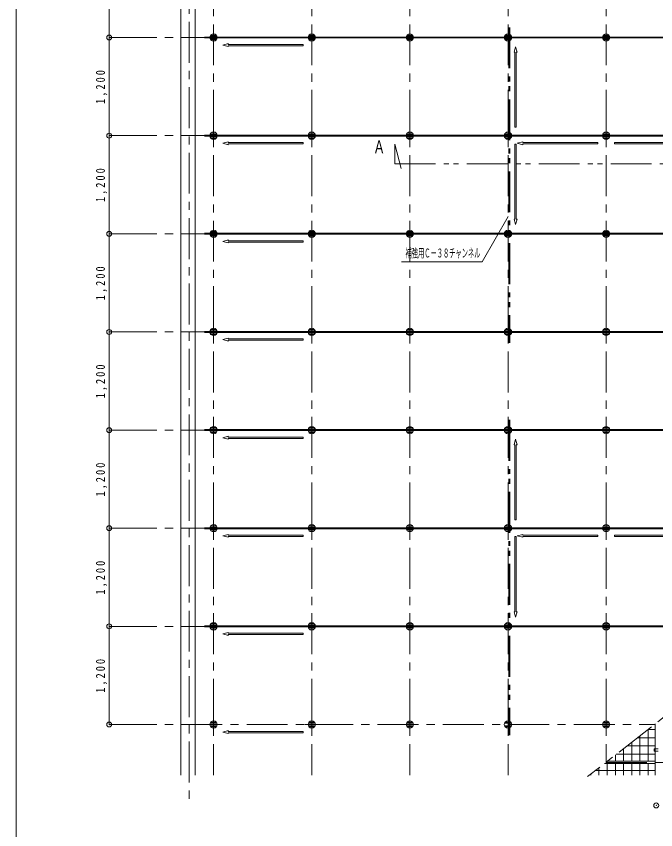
# Model space of a CAD drawing. Units: millimetres on the paper, enlarged 40 times, with parts at other scales. Extents: x -7707 to 7893, y -5335 to 5359.
# Drawn here: x -7707 to -4579, y -1213 to 2765 of the extents above; entities that cross this region are included whole.
import ezdxf
from ezdxf.enums import TextEntityAlignment as Align

# ---------------------------------------------------------------- set-up
doc = ezdxf.new("R2010")
doc.units = ezdxf.units.MM
doc.header["$LTSCALE"] = 40
doc.header["$PDMODE"] = 32
doc.header["$PDSIZE"] = 24
doc.linetypes.add('CHAIN1', pattern=[8, 5, -1, 1, -1])
doc.linetypes.add('DOUBLE_CHAIN1', pattern=[8.8, 5, -1, 0.6, -0.6, 0.6, -1])
for name, color, linetype, lineweight in [('A-0_中心線', 4, 'CHAIN1', 9), ('A-1_吊り材', 7, 'Continuous', 18), ('A-2_メイン・クロス', 3, 'Continuous', 18), ('A-4_ブレース・補強材', 4, 'DOUBLE_CHAIN1', 9), ('A-5_寸法', 4, 'Continuous', 9), ('A-6_文字', 7, 'Continuous', 18), ('A-9_躯体他', 4, 'Continuous', 9), ('A-B_補強金具・金具・', 3, 'Continuous', 18), ('A-D_パネル', 4, 'Continuous', 9), ('F-3_メインクロス', 7, 'Continuous', 18)]:
    doc.layers.add(name, color=color, linetype=linetype, lineweight=lineweight)
doc.styles.add('ＭＳ ゴシック', font='')
doc.styles.get('ＭＳ ゴシック').set_extended_font_data('MS Gothic')

msp = doc.modelspace()

# ---------------------------------------------------------------- linework, layer by layer
at = {"layer": 'A-0_中心線'}
for p, q in [((-6741.72, 4645.53), (-6741.72, -946.56)), ((-6261.72, 4645.53), (-6261.72, -946.56)), ((-5781.72, 4645.53), (-5781.72, -946.56)), ((-5301.72, 4645.53), (-5301.72, -946.56)), ((-4821.72, 4645.53), (-4821.72, -883.44)), ((-6861.72, 4338.12), (-6861.72, -1070.74)), ((-7219.83, 2661.56), (-306.13, 2661.56)), ((-7219.83, 2181.56), (-881.86, 2181.56)), ((-7219.83, 1701.56), (-1499.14, 1701.56)), ((-7219.83, 1221.56), (-2116.41, 1221.56)), ((-7219.83, 741.56), (-2733.68, 741.56)), ((-7219.83, 261.56), (-3350.96, 261.56)), ((-7219.83, -218.44), (-3968.23, -218.44)), ((-7219.83, -698.44), (-4585.5, -698.44)), ((-4823.41, -883.44), (-321.16, -883.44))]:
    msp.add_line(p, q, dxfattribs=at)
at = {"layer": 'A-1_吊り材'}
for p, q in [((-6758.77, 2667.53), (-6724.75, 2667.53)), ((-6755.16, 2673.51), (-6728.36, 2673.51)), ((-6741.72, 2692.4), (-6741.72, 2629.57)), ((-6278.77, 2667.53), (-6244.75, 2667.53)), ((-6275.16, 2673.51), (-6248.36, 2673.51)), ((-6261.72, 2692.4), (-6261.72, 2629.57)), ((-5798.77, 2667.53), (-5764.75, 2667.53)), ((-5795.16, 2673.51), (-5768.36, 2673.51)), ((-5781.72, 2692.4), (-5781.72, 2629.57)), ((-5318.77, 2667.53), (-5284.75, 2667.53)), ((-5315.16, 2673.51), (-5288.36, 2673.51)), ((-5301.72, 2692.4), (-5301.72, 2629.57)), ((-4838.77, 2667.53), (-4804.75, 2667.53)), ((-4835.16, 2673.51), (-4808.36, 2673.51)), ((-4821.72, 2692.4), (-4821.72, 2629.57)), ((-6776.43, 2661.56), (-6704.45, 2661.56)), ((-6758.77, 2655.49), (-6724.75, 2655.49)), ((-6755.16, 2649.52), (-6728.62, 2649.52)), ((-6296.43, 2661.56), (-6224.45, 2661.56)), ((-6278.77, 2655.49), (-6244.75, 2655.49)), ((-6275.16, 2649.52), (-6248.62, 2649.52)), ((-5798.77, 2655.49), (-5764.75, 2655.49)), ((-5795.16, 2649.52), (-5768.62, 2649.52)), ((-5318.77, 2655.49), (-5284.75, 2655.49)), ((-5315.16, 2649.52), (-5288.62, 2649.52)), ((-4838.77, 2655.49), (-4804.75, 2655.49)), ((-4835.16, 2649.52), (-4808.62, 2649.52)), ((-6755.16, 2193.51), (-6728.36, 2193.51)), ((-6741.72, 2212.4), (-6741.72, 2149.57)), ((-6275.16, 2193.51), (-6248.36, 2193.51)), ((-6261.72, 2212.4), (-6261.72, 2149.57)), ((-5795.16, 2193.51), (-5768.36, 2193.51)), ((-5781.72, 2212.4), (-5781.72, 2149.57)), ((-5315.16, 2193.51), (-5288.36, 2193.51)), ((-5301.72, 2212.4), (-5301.72, 2149.57)), ((-4835.16, 2193.51), (-4808.36, 2193.51)), ((-4821.72, 2212.4), (-4821.72, 2149.57)), ((-6776.43, 2181.56), (-6704.45, 2181.56)), ((-6758.77, 2187.53), (-6724.75, 2187.53)), ((-6758.77, 2175.49), (-6724.75, 2175.49)), ((-6755.16, 2169.52), (-6728.62, 2169.52)), ((-6296.43, 2181.56), (-6224.45, 2181.56)), ((-6278.77, 2187.53), (-6244.75, 2187.53)), ((-6278.77, 2175.49), (-6244.75, 2175.49)), ((-6275.16, 2169.52), (-6248.62, 2169.52)), ((-5798.77, 2187.53), (-5764.75, 2187.53)), ((-5798.77, 2175.49), (-5764.75, 2175.49)), ((-5795.16, 2169.52), (-5768.62, 2169.52)), ((-5318.77, 2187.53), (-5284.75, 2187.53)), ((-5318.77, 2175.49), (-5284.75, 2175.49)), ((-5315.16, 2169.52), (-5288.62, 2169.52)), ((-4838.77, 2187.53), (-4804.75, 2187.53)), ((-4838.77, 2175.49), (-4804.75, 2175.49)), ((-4835.16, 2169.52), (-4808.62, 2169.52)), ((-6755.16, 1713.51), (-6728.36, 1713.51)), ((-6741.72, 1732.4), (-6741.72, 1669.57)), ((-6275.16, 1713.51), (-6248.36, 1713.51)), ((-6261.72, 1732.4), (-6261.72, 1669.57)), ((-5795.16, 1713.51), (-5768.36, 1713.51)), ((-5781.72, 1732.4), (-5781.72, 1669.57)), ((-5315.16, 1713.51), (-5288.36, 1713.51)), ((-5301.72, 1732.4), (-5301.72, 1669.57)), ((-4835.16, 1713.51), (-4808.36, 1713.51)), ((-4821.72, 1732.4), (-4821.72, 1669.57)), ((-6776.43, 1701.56), (-6704.45, 1701.56)), ((-6758.77, 1707.53), (-6724.75, 1707.53)), ((-6758.77, 1695.49), (-6724.75, 1695.49)), ((-6755.16, 1689.52), (-6728.62, 1689.52)), ((-6296.43, 1701.56), (-6224.45, 1701.56)), ((-6278.77, 1707.53), (-6244.75, 1707.53)), ((-6278.77, 1695.49), (-6244.75, 1695.49)), ((-6275.16, 1689.52), (-6248.62, 1689.52)), ((-5798.77, 1707.53), (-5764.75, 1707.53)), ((-5798.77, 1695.49), (-5764.75, 1695.49)), ((-5795.16, 1689.52), (-5768.62, 1689.52)), ((-5318.77, 1707.53), (-5284.75, 1707.53)), ((-5318.77, 1695.49), (-5284.75, 1695.49)), ((-5315.16, 1689.52), (-5288.62, 1689.52)), ((-4838.77, 1707.53), (-4804.75, 1707.53)), ((-4838.77, 1695.49), (-4804.75, 1695.49)), ((-4835.16, 1689.52), (-4808.62, 1689.52)), ((-6755.16, 1233.51), (-6728.36, 1233.51)), ((-6741.72, 1252.4), (-6741.72, 1189.57)), ((-6275.16, 1233.51), (-6248.36, 1233.51)), ((-6261.72, 1252.4), (-6261.72, 1189.57)), ((-5795.16, 1233.51), (-5768.36, 1233.51)), ((-5781.72, 1252.4), (-5781.72, 1189.57)), ((-5315.16, 1233.51), (-5288.36, 1233.51)), ((-5301.72, 1252.4), (-5301.72, 1189.57)), ((-4835.16, 1233.51), (-4808.36, 1233.51)), ((-4821.72, 1252.4), (-4821.72, 1189.57)), ((-6776.43, 1221.56), (-6704.45, 1221.56)), ((-6758.77, 1227.53), (-6724.75, 1227.53)), ((-6758.77, 1215.49), (-6724.75, 1215.49)), ((-6755.16, 1209.52), (-6728.62, 1209.52)), ((-6296.43, 1221.56), (-6224.45, 1221.56)), ((-6278.77, 1227.53), (-6244.75, 1227.53)), ((-6278.77, 1215.49), (-6244.75, 1215.49)), ((-6275.16, 1209.52), (-6248.62, 1209.52)), ((-5798.77, 1227.53), (-5764.75, 1227.53)), ((-5798.77, 1215.49), (-5764.75, 1215.49)), ((-5795.16, 1209.52), (-5768.62, 1209.52)), ((-5318.77, 1227.53), (-5284.75, 1227.53)), ((-5318.77, 1215.49), (-5284.75, 1215.49)), ((-5315.16, 1209.52), (-5288.62, 1209.52)), ((-4838.77, 1227.53), (-4804.75, 1227.53)), ((-4838.77, 1215.49), (-4804.75, 1215.49)), ((-4835.16, 1209.52), (-4808.62, 1209.52)), ((-6741.72, 772.4), (-6741.72, 709.57)), ((-6261.72, 772.4), (-6261.72, 709.57)), ((-5781.72, 772.4), (-5781.72, 709.57)), ((-5301.72, 772.4), (-5301.72, 709.57)), ((-4821.72, 772.4), (-4821.72, 709.57)), ((-6776.43, 741.56), (-6704.45, 741.56)), ((-6758.77, 747.53), (-6724.75, 747.53)), ((-6758.77, 735.49), (-6724.75, 735.49)), ((-6755.16, 753.51), (-6728.36, 753.51)), ((-6755.16, 729.52), (-6728.62, 729.52)), ((-6296.43, 741.56), (-6224.45, 741.56)), ((-6278.77, 747.53), (-6244.75, 747.53)), ((-6278.77, 735.49), (-6244.75, 735.49)), ((-6275.16, 753.51), (-6248.36, 753.51)), ((-6275.16, 729.52), (-6248.62, 729.52)), ((-5798.77, 747.53), (-5764.75, 747.53)), ((-5798.77, 735.49), (-5764.75, 735.49)), ((-5795.16, 753.51), (-5768.36, 753.51)), ((-5795.16, 729.52), (-5768.62, 729.52)), ((-5318.77, 747.53), (-5284.75, 747.53)), ((-5318.77, 735.49), (-5284.75, 735.49)), ((-5315.16, 753.51), (-5288.36, 753.51)), ((-5315.16, 729.52), (-5288.62, 729.52)), ((-4838.77, 747.53), (-4804.75, 747.53)), ((-4838.77, 735.49), (-4804.75, 735.49)), ((-4835.16, 753.51), (-4808.36, 753.51)), ((-4835.16, 729.52), (-4808.62, 729.52)), ((-6741.72, 292.4), (-6741.72, 229.57)), ((-6261.72, 292.4), (-6261.72, 229.57)), ((-5781.72, 292.4), (-5781.72, 229.57)), ((-5301.72, 292.4), (-5301.72, 229.57)), ((-4821.72, 292.4), (-4821.72, 229.57)), ((-6776.43, 261.56), (-6704.45, 261.56)), ((-6758.77, 267.53), (-6724.75, 267.53)), ((-6758.77, 255.49), (-6724.75, 255.49)), ((-6755.16, 273.51), (-6728.36, 273.51)), ((-6755.16, 249.52), (-6728.62, 249.52)), ((-6296.43, 261.56), (-6224.45, 261.56)), ((-6278.77, 267.53), (-6244.75, 267.53)), ((-6278.77, 255.49), (-6244.75, 255.49)), ((-6275.16, 273.51), (-6248.36, 273.51)), ((-6275.16, 249.52), (-6248.62, 249.52)), ((-5798.77, 267.53), (-5764.75, 267.53)), ((-5798.77, 255.49), (-5764.75, 255.49)), ((-5795.16, 273.51), (-5768.36, 273.51)), ((-5795.16, 249.52), (-5768.62, 249.52)), ((-5318.77, 267.53), (-5284.75, 267.53)), ((-5318.77, 255.49), (-5284.75, 255.49)), ((-5315.16, 273.51), (-5288.36, 273.51)), ((-5315.16, 249.52), (-5288.62, 249.52)), ((-4838.77, 267.53), (-4804.75, 267.53)), ((-4838.77, 255.49), (-4804.75, 255.49)), ((-4835.16, 273.51), (-4808.36, 273.51)), ((-4835.16, 249.52), (-4808.62, 249.52)), ((-6741.72, -187.6), (-6741.72, -250.43)), ((-6261.72, -187.6), (-6261.72, -250.43)), ((-5781.72, -187.48), (-5781.72, -250.31)), ((-5301.72, -187.48), (-5301.72, -250.31)), ((-4821.72, -187.48), (-4821.72, -250.31)), ((-6758.77, -212.47), (-6724.75, -212.47)), ((-6758.77, -224.51), (-6724.75, -224.51)), ((-6755.16, -206.49), (-6728.36, -206.49)), ((-6755.16, -230.48), (-6728.62, -230.48)), ((-6296.43, -218.44), (-6224.45, -218.44)), ((-6278.77, -212.47), (-6244.75, -212.47)), ((-6278.77, -224.51), (-6244.75, -224.51)), ((-6275.16, -206.49), (-6248.36, -206.49)), ((-6275.16, -230.48), (-6248.62, -230.48)), ((-5798.77, -212.34), (-5764.75, -212.34)), ((-5798.77, -224.38), (-5764.75, -224.38)), ((-5795.16, -206.36), (-5768.36, -206.36)), ((-5795.16, -230.36), (-5768.62, -230.36)), ((-5318.77, -212.34), (-5284.75, -212.34)), ((-5318.77, -224.38), (-5284.75, -224.38)), ((-5315.16, -206.36), (-5288.36, -206.36)), ((-5315.16, -230.36), (-5288.62, -230.36)), ((-4838.77, -212.34), (-4804.75, -212.34)), ((-4838.77, -224.38), (-4804.75, -224.38)), ((-4835.16, -206.36), (-4808.36, -206.36)), ((-4835.16, -230.36), (-4808.62, -230.36)), ((-6741.72, -667.6), (-6741.72, -730.43)), ((-6261.72, -667.6), (-6261.72, -730.43)), ((-5781.72, -667.48), (-5781.72, -730.31)), ((-5301.72, -667.48), (-5301.72, -730.31)), ((-4821.72, -667.48), (-4821.72, -730.31)), ((-6776.43, -698.44), (-6704.45, -698.44)), ((-6758.77, -692.47), (-6724.75, -692.47)), ((-6758.77, -704.51), (-6724.75, -704.51)), ((-6755.16, -686.49), (-6728.36, -686.49)), ((-6755.16, -710.48), (-6728.62, -710.48)), ((-6296.43, -698.44), (-6224.45, -698.44)), ((-6278.77, -692.47), (-6244.75, -692.47)), ((-6278.77, -704.51), (-6244.75, -704.51)), ((-6275.16, -686.49), (-6248.36, -686.49)), ((-6275.16, -710.48), (-6248.62, -710.48)), ((-5798.77, -692.34), (-5764.75, -692.34)), ((-5798.77, -704.38), (-5764.75, -704.38)), ((-5795.16, -686.36), (-5768.36, -686.36)), ((-5795.16, -710.36), (-5768.62, -710.36)), ((-5318.77, -692.34), (-5284.75, -692.34)), ((-5318.77, -704.38), (-5284.75, -704.38)), ((-5315.16, -686.36), (-5288.36, -686.36)), ((-5315.16, -710.36), (-5288.62, -710.36)), ((-4838.77, -692.34), (-4804.75, -692.34)), ((-4838.77, -704.38), (-4804.75, -704.38)), ((-4835.16, -686.36), (-4808.36, -686.36)), ((-4835.16, -710.36), (-4808.62, -710.36))]:
    msp.add_line(p, q, dxfattribs=at)
for centre in [(-6741.72, 2661.56), (-6261.72, 2661.56), (-5781.72, 2661.56), (-5301.72, 2661.56), (-4821.72, 2661.56), (-6741.72, 2181.56), (-6261.72, 2181.56), (-5781.72, 2181.56), (-5301.72, 2181.56), (-4821.72, 2181.56), (-6741.72, 1701.56), (-6261.72, 1701.56), (-5781.72, 1701.56), (-5301.72, 1701.56), (-4821.72, 1701.56), (-6741.72, 1221.56), (-6261.72, 1221.56), (-5781.72, 1221.56), (-5301.72, 1221.56), (-4821.72, 1221.56), (-6741.72, 741.56), (-6261.72, 741.56), (-5781.72, 741.56), (-5301.72, 741.56), (-4821.72, 741.56), (-6741.72, 261.56), (-6261.72, 261.56), (-5781.72, 261.56), (-5301.72, 261.56), (-4821.72, 261.56), (-6741.72, -218.44), (-6261.72, -218.44), (-5781.72, -218.32), (-5301.72, -218.32), (-4821.72, -218.32), (-6741.72, -698.44), (-6261.72, -698.44), (-5781.72, -698.32), (-5301.72, -698.32), (-4821.72, -698.32)]:
    msp.add_circle(centre, 18, dxfattribs=at)
at = {"layer": 'A-2_メイン・クロス'}
for p, q in [((-6785.41, 2663.96), (-306.13, 2663.96)), ((-6785.41, 2659.16), (-306.13, 2659.16)), ((-6785.41, 2183.96), (-881.86, 2183.96)), ((-6785.41, 2179.16), (-881.86, 2179.16)), ((-6785.41, 1703.96), (-1496.05, 1703.96)), ((-6785.41, 1699.16), (-1502.22, 1699.16)), ((-6785.41, 1223.96), (-2116.41, 1223.96)), ((-6785.41, 1219.16), (-2116.41, 1219.16)), ((-6785.41, 743.96), (-2730.6, 743.96)), ((-6785.41, 739.16), (-2736.72, 739.16)), ((-6785.41, 263.96), (-3350.96, 263.96)), ((-6785.41, 259.16), (-3350.96, 259.16)), ((-6785.41, -216.04), (-3968.23, -216.04)), ((-6785.41, -220.84), (-3968.23, -220.84)), ((-4581.72, -695.5), (-4581.72, -946.56)), ((-4829.84, -888.44), (-4581.72, -888.44)), ((-4816.98, -878.44), (-4581.72, -878.44))]:
    msp.add_line(p, q, dxfattribs=at)
at = {"layer": 'A-4_ブレース・補強材'}
for p, q in [((-5296.92, 2711.01), (-5296.92, 1168.95)), ((-5292.12, 2711.01), (-5292.12, 1168.95)), ((-5296.92, 791.01), (-5296.92, -751.05)), ((-5292.12, 791.01), (-5292.12, -751.05))]:
    msp.add_line(p, q, dxfattribs=at)
at = {"layer": 'A-5_寸法'}
for p, q in [((-7252.11, 3141.56), (-7252.11, 2661.56)), ((-7252.11, 2661.56), (-7096.31, 2661.56)), ((-7252.11, 2661.56), (-7252.11, 2181.56)), ((-7252.11, 2181.56), (-7096.31, 2181.56)), ((-7252.11, 2181.56), (-7252.11, 1701.56)), ((-7252.11, 1701.56), (-7096.31, 1701.56)), ((-7252.11, 1701.56), (-7252.11, 1221.56)), ((-7252.11, 1221.56), (-7096.31, 1221.56)), ((-7252.11, 1221.56), (-7252.11, 741.56)), ((-7252.11, 741.56), (-7096.31, 741.56)), ((-7252.11, 741.56), (-7252.11, 261.56)), ((-7252.11, 261.56), (-7096.31, 261.56)), ((-7252.11, 261.56), (-7252.11, -218.44)), ((-7252.11, -218.44), (-7096.31, -218.44)), ((-7252.11, -218.44), (-7252.11, -698.44)), ((-7252.11, -698.44), (-7096.31, -698.44))]:
    msp.add_line(p, q, dxfattribs=at)
at = {"layer": 'A-5_寸法', "color": 7}
for p in [(-7252.11, 2661.56), (-7252.11, 2181.56), (-7252.11, 1701.56), (-7252.11, 1221.56), (-7252.11, 741.56), (-7252.11, 261.56), (-7252.11, -218.44), (-7252.11, -698.44), (-4576.72, -1094.2)]:
    msp.add_point(p, dxfattribs=at)
at = {"layer": 'A-6_文字'}
for p, q in [((-6302.99, 2627.56), (-6302.99, 2621.09)), ((-5267.72, 2222.83), (-5261.25, 2222.83)), ((-6302.99, 2147.56), (-6302.99, 2141.09)), ((-5267.72, 2140.29), (-5261.25, 2140.29)), ((-4862.99, 2147.56), (-4862.99, 2141.09)), ((-4780.44, 2147.56), (-4780.44, 2141.09)), ((-5428.03, 1565.22), (-5300.23, 1786.57)), ((-6302.99, 1667.56), (-6302.99, 1661.09)), ((-5428.03, 1565.22), (-5822.65, 1565.22)), ((-6302.99, 1187.56), (-6302.99, 1181.09)), ((-6302.99, 707.56), (-6302.99, 701.09)), ((-5267.72, 302.83), (-5261.25, 302.83)), ((-6302.99, 227.56), (-6302.99, 221.09)), ((-5267.72, 220.29), (-5261.25, 220.29)), ((-4862.99, 227.56), (-4862.99, 221.09)), ((-4780.44, 227.56), (-4780.44, 221.09)), ((-6302.99, -252.44), (-6302.99, -258.91)), ((-6302.99, -732.44), (-6302.99, -738.91))]:
    msp.add_line(p, q, dxfattribs=at)
at = {"layer": 'A-6_文字', "color": 4, "linetype": 'CHAIN1', "lineweight": 9}
msp.add_line((-306.13, 2629.25), (-4912.31, -952.57), dxfattribs=at)
at = {"layer": 'A-6_文字', "linetype": 'DOUBLE_CHAIN1'}
msp.add_line((-5855.6, 2044.54), (-4053.52, 2044.54), dxfattribs=at)
at = {"layer": 'A-6_文字'}
for points in [[(-6696.62, 2624.33), (-6669.94, 2631.48), (-6669.94, 2627.56), (-6302.99, 2627.56)], [(-6696.62, 2624.33), (-6669.94, 2617.17), (-6669.94, 2621.09), (-6302.99, 2621.09)], [(-5264.48, 2616.47), (-5271.63, 2589.78), (-5267.72, 2589.78), (-5267.72, 2222.83)], [(-5264.48, 2616.47), (-5257.33, 2589.78), (-5261.25, 2589.78), (-5261.25, 2222.83)], [(-6696.62, 2144.33), (-6669.94, 2151.48), (-6669.94, 2147.56), (-6302.99, 2147.56)], [(-5256.62, 2144.33), (-5229.94, 2151.48), (-5229.94, 2147.56), (-4862.99, 2147.56)], [(-4386.81, 2144.33), (-4413.49, 2151.48), (-4413.49, 2147.56), (-4780.44, 2147.56)], [(-6696.62, 2144.33), (-6669.94, 2137.17), (-6669.94, 2141.09), (-6302.99, 2141.09)], [(-5855.6, 2044.54), (-5855.6, 2140.09), (-5823.88, 2021.69)], [(-5264.48, 1746.65), (-5271.63, 1773.34), (-5267.72, 1773.34), (-5267.72, 2140.29)], [(-5264.48, 1746.65), (-5257.33, 1773.34), (-5261.25, 1773.34), (-5261.25, 2140.29)], [(-5256.62, 2144.33), (-5229.94, 2137.17), (-5229.94, 2141.09), (-4862.99, 2141.09)], [(-4386.81, 2144.33), (-4413.49, 2137.17), (-4413.49, 2141.09), (-4780.44, 2141.09)], [(-6696.62, 1664.33), (-6669.94, 1671.48), (-6669.94, 1667.56), (-6302.99, 1667.56)], [(-6696.62, 1664.33), (-6669.94, 1657.17), (-6669.94, 1661.09), (-6302.99, 1661.09)], [(-6696.62, 1184.33), (-6669.94, 1191.48), (-6669.94, 1187.56), (-6302.99, 1187.56)], [(-6696.62, 1184.33), (-6669.94, 1177.17), (-6669.94, 1181.09), (-6302.99, 1181.09)], [(-6696.62, 704.33), (-6669.94, 711.48), (-6669.94, 707.56), (-6302.99, 707.56)], [(-6696.62, 704.33), (-6669.94, 697.17), (-6669.94, 701.09), (-6302.99, 701.09)], [(-5264.48, 696.47), (-5271.63, 669.78), (-5267.72, 669.78), (-5267.72, 302.83)], [(-5264.48, 696.47), (-5257.33, 669.78), (-5261.25, 669.78), (-5261.25, 302.83)], [(-6696.62, 224.33), (-6669.94, 231.48), (-6669.94, 227.56), (-6302.99, 227.56)], [(-6696.62, 224.33), (-6669.94, 217.17), (-6669.94, 221.09), (-6302.99, 221.09)], [(-5264.48, -173.35), (-5271.63, -146.66), (-5267.72, -146.66), (-5267.72, 220.29)], [(-5264.48, -173.35), (-5257.33, -146.66), (-5261.25, -146.66), (-5261.25, 220.29)], [(-5256.62, 224.33), (-5229.94, 231.48), (-5229.94, 227.56), (-4862.99, 227.56)], [(-5256.62, 224.33), (-5229.94, 217.17), (-5229.94, 221.09), (-4862.99, 221.09)], [(-4386.81, 224.33), (-4413.49, 231.48), (-4413.49, 227.56), (-4780.44, 227.56)], [(-4386.81, 224.33), (-4413.49, 217.17), (-4413.49, 221.09), (-4780.44, 221.09)], [(-6696.62, -255.67), (-6669.94, -248.52), (-6669.94, -252.44), (-6302.99, -252.44)], [(-6696.62, -255.67), (-6669.94, -262.83), (-6669.94, -258.91), (-6302.99, -258.91)], [(-6696.62, -735.67), (-6669.94, -728.52), (-6669.94, -732.44), (-6302.99, -732.44)], [(-6696.62, -735.67), (-6669.94, -742.83), (-6669.94, -738.91), (-6302.99, -738.91)]]:
    msp.add_lwpolyline(points, dxfattribs=at)
at = {"layer": 'A-9_躯体他'}
for p, q in [((-6901.72, 4261.56), (-6901.72, -946.56)), ((-6831.72, 4191.56), (-6831.72, -946.56))]:
    msp.add_line(p, q, dxfattribs=at)
at = {"layer": 'A-B_補強金具・金具・'}
for p, q in [((-4586.72, -817.44), (-4586.72, -829.44)), ((-4566.72, -817.44), (-4586.72, -817.44)), ((-4566.72, -829.44), (-4586.72, -829.44))]:
    msp.add_line(p, q, dxfattribs=at)
at = {"layer": 'A-D_パネル'}
for p, q in [((-4656.72, -753.82), (-4656.72, -878.44)), ((-4616.72, -722.72), (-4616.72, -878.44)), ((-4616.72, -723.44), (-4581.72, -723.44)), ((-4696.72, -784.93), (-4696.72, -878.44)), ((-4669.09, -763.44), (-4581.72, -763.44)), ((-4736.72, -816.03), (-4736.72, -878.44)), ((-4720.53, -803.44), (-4581.72, -803.44)), ((-4776.72, -847.13), (-4776.72, -878.44)), ((-4771.97, -843.44), (-4581.72, -843.44)), ((-4856.72, -909.34), (-4856.72, -946.56)), ((-4816.72, -878.24), (-4816.72, -878.44)), ((-4816.72, -888.44), (-4816.72, -946.56)), ((-4776.72, -888.44), (-4776.72, -946.56)), ((-4736.72, -888.44), (-4736.72, -946.56)), ((-4696.72, -888.44), (-4696.72, -946.56)), ((-4656.72, -888.44), (-4656.72, -946.56)), ((-4616.72, -888.44), (-4616.72, -946.56)), ((-4896.72, -940.45), (-4896.72, -946.56)), ((-4874.85, -923.44), (-4581.72, -923.44))]:
    msp.add_line(p, q, dxfattribs=at)
at = {"layer": 'F-3_メインクロス', "color": 3}
msp.add_line((-7706.82, 5359.48), (-7706.82, -5240.52), dxfattribs=at)

# ---------------------------------------------------------------- texts
at = {"layer": 'A-5_寸法', "color": 7, "char_height": 43.99, "attachment_point": 7, "rotation": 90, "style": 'ＭＳ ゴシック'}
for insert in [(-7262.11, 2336.56), (-7262.11, 1856.56), (-7262.11, 1376.56), (-7262.11, 896.56), (-7262.11, 416.56), (-7262.11, -63.44), (-7262.11, -543.44)]:
    msp.add_mtext('\\T1.38;\\W0.85;1,200', dxfattribs=dict(at, insert=insert))
at = {"layer": 'A-6_文字', "style": 'ＭＳ ゴシック'}
for s, height, width, p in [('Ａ', 62.32, 0.7, (-5961.64, 2076.71)), ('補強用Ｃ－３８チャンネル', 43.62, 0.5, (-5803, 1572.65))]:
    msp.add_text(s, height=height, dxfattribs=dict(at, width=width)).set_placement(p, align=Align.BOTTOM_LEFT)

doc.saveas('drawing.dxf')
